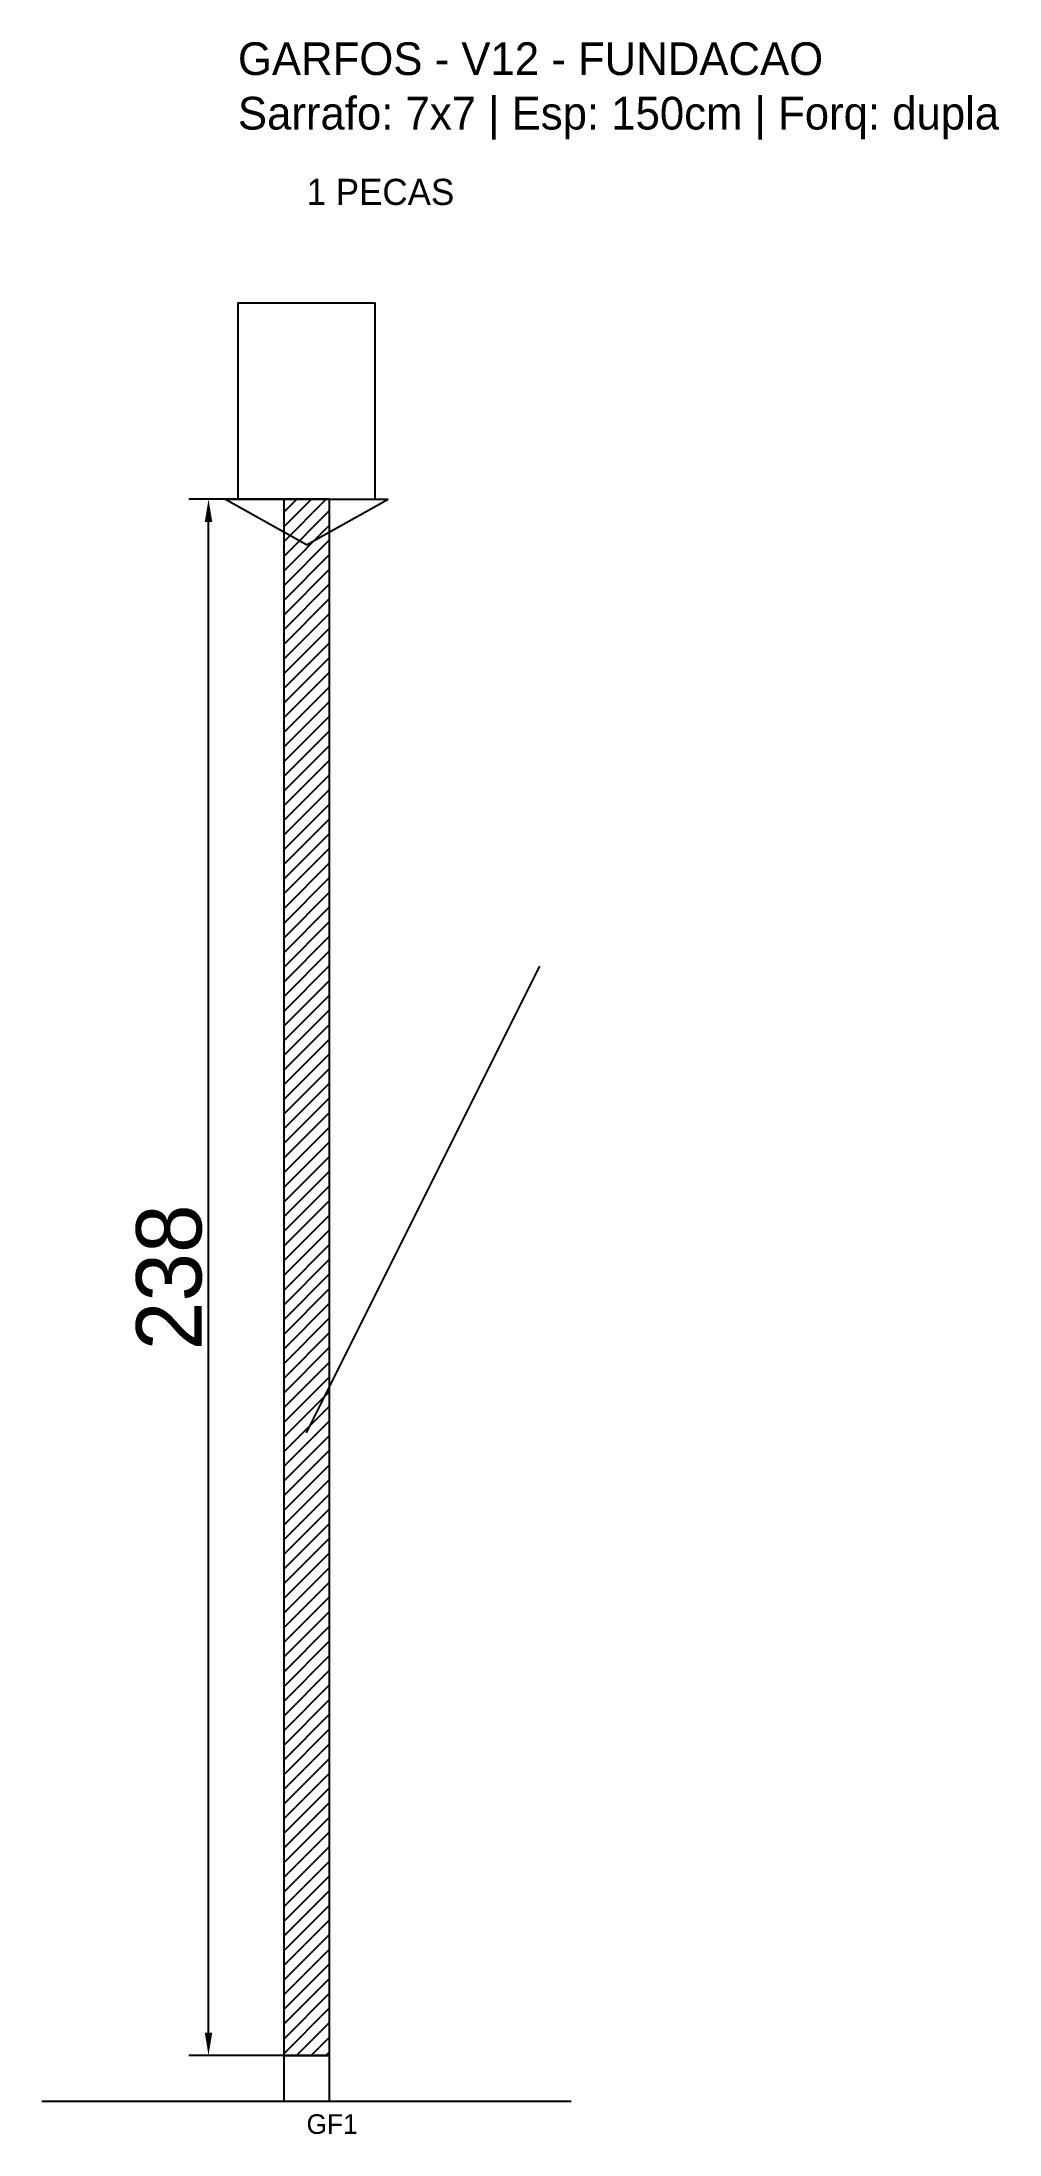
# Model space of a CAD drawing. Header units: metres. Extents: x -30 to 116, y -12 to 308.
import ezdxf

# ---------------------------------------------------------------- set-up
doc = ezdxf.new("R2010")
doc.units = ezdxf.units.M
for name, color, linetype in [('BARRA_ANCORAGEM', 1, 'Continuous'), ('COTA', 241, 'Continuous'), ('GARFOS OK', 3, 'Continuous'), ('NOME DA VIGA', 6, 'Continuous'), ('SARR_7x7', 40, 'Continuous'), ('VIGAS', 3, 'Continuous')]:
    doc.layers.add(name, color=color, linetype=linetype)
doc.dimstyles.new('EZ DXF', dxfattribs={"dimtxt": 10, "dimasz": 3.5, "dimexe": 3, "dimexo": 1.5, "dimgap": 1, "dimtad": 1, "dimdec": 1, "dimdsep": 46, "dimcen": 2.5, "dimazin": 3, "dimtfac": 1, "dimtmove": 0, "dimatfit": 3})

msp = doc.modelspace()

# ---------------------------------------------------------------- hatches: boundary and pattern name
at = {"layer": 'COTA'}
h = msp.add_hatch(dxfattribs=at)
h.set_pattern_fill('ANSI31', scale=0.5)
h.paths.add_polyline_path([(7, 0), (14, 0), (14, 238), (7, 238)])

# ---------------------------------------------------------------- linework, layer by layer
at = {"layer": 'BARRA_ANCORAGEM'}
msp.add_line((10.5, 95.2), (46.2, 166.6), dxfattribs=at)
at = {"layer": 'GARFOS OK'}
for p, q in [((10.5, 231), (-2, 238)), ((-2, 238), (23, 238)), ((10.5, 231), (23, 238))]:
    msp.add_line(p, q, dxfattribs=at)
at = {"layer": 'GARFOS OK', "linetype": 'CONTINUOUS'}
msp.add_line((-30, -7), (51, -7), dxfattribs=at)
at = {"layer": 'GARFOS OK'}
msp.add_lwpolyline([(7, 0), (14, 0), (14, 238), (7, 238), (7, 0)], dxfattribs=at)
at = {"layer": 'SARR_7x7'}
msp.add_lwpolyline([(7, -7), (14, -7), (14, 0), (7, 0), (7, -7)], dxfattribs=at)
at = {"layer": 'VIGAS'}
msp.add_lwpolyline([(0, 238), (21, 238), (21, 268), (0, 268), (0, 238)], dxfattribs=at)

# ---------------------------------------------------------------- texts
at = {"layer": 'NOME DA VIGA'}
for s, height, p in [('1 PECAS', 4, (10.5, 283)), ('GF1', 3, (10.5, -12))]:
    msp.add_text(s, height=height, dxfattribs=at).set_placement(p)
at = {"layer": 'NOME DA VIGA', "insert": (0, 293), "char_height": 5, "attachment_point": 7}
msp.add_mtext('GARFOS - V12 - FUNDACAO\\PSarrafo: 7x7 | Esp: 150cm | Forq: dupla', dxfattribs=at)

# ---------------------------------------------------------------- dimensions: what is measured, and where the dimension line sits
at = {"layer": 'COTA'}
msp.add_linear_dim(base=(-4.5, 0), p1=(10.5, 0), p2=(10.5, 238), angle=90, dimstyle='EZ DXF', dxfattribs=at).render()

doc.saveas('drawing.dxf')
